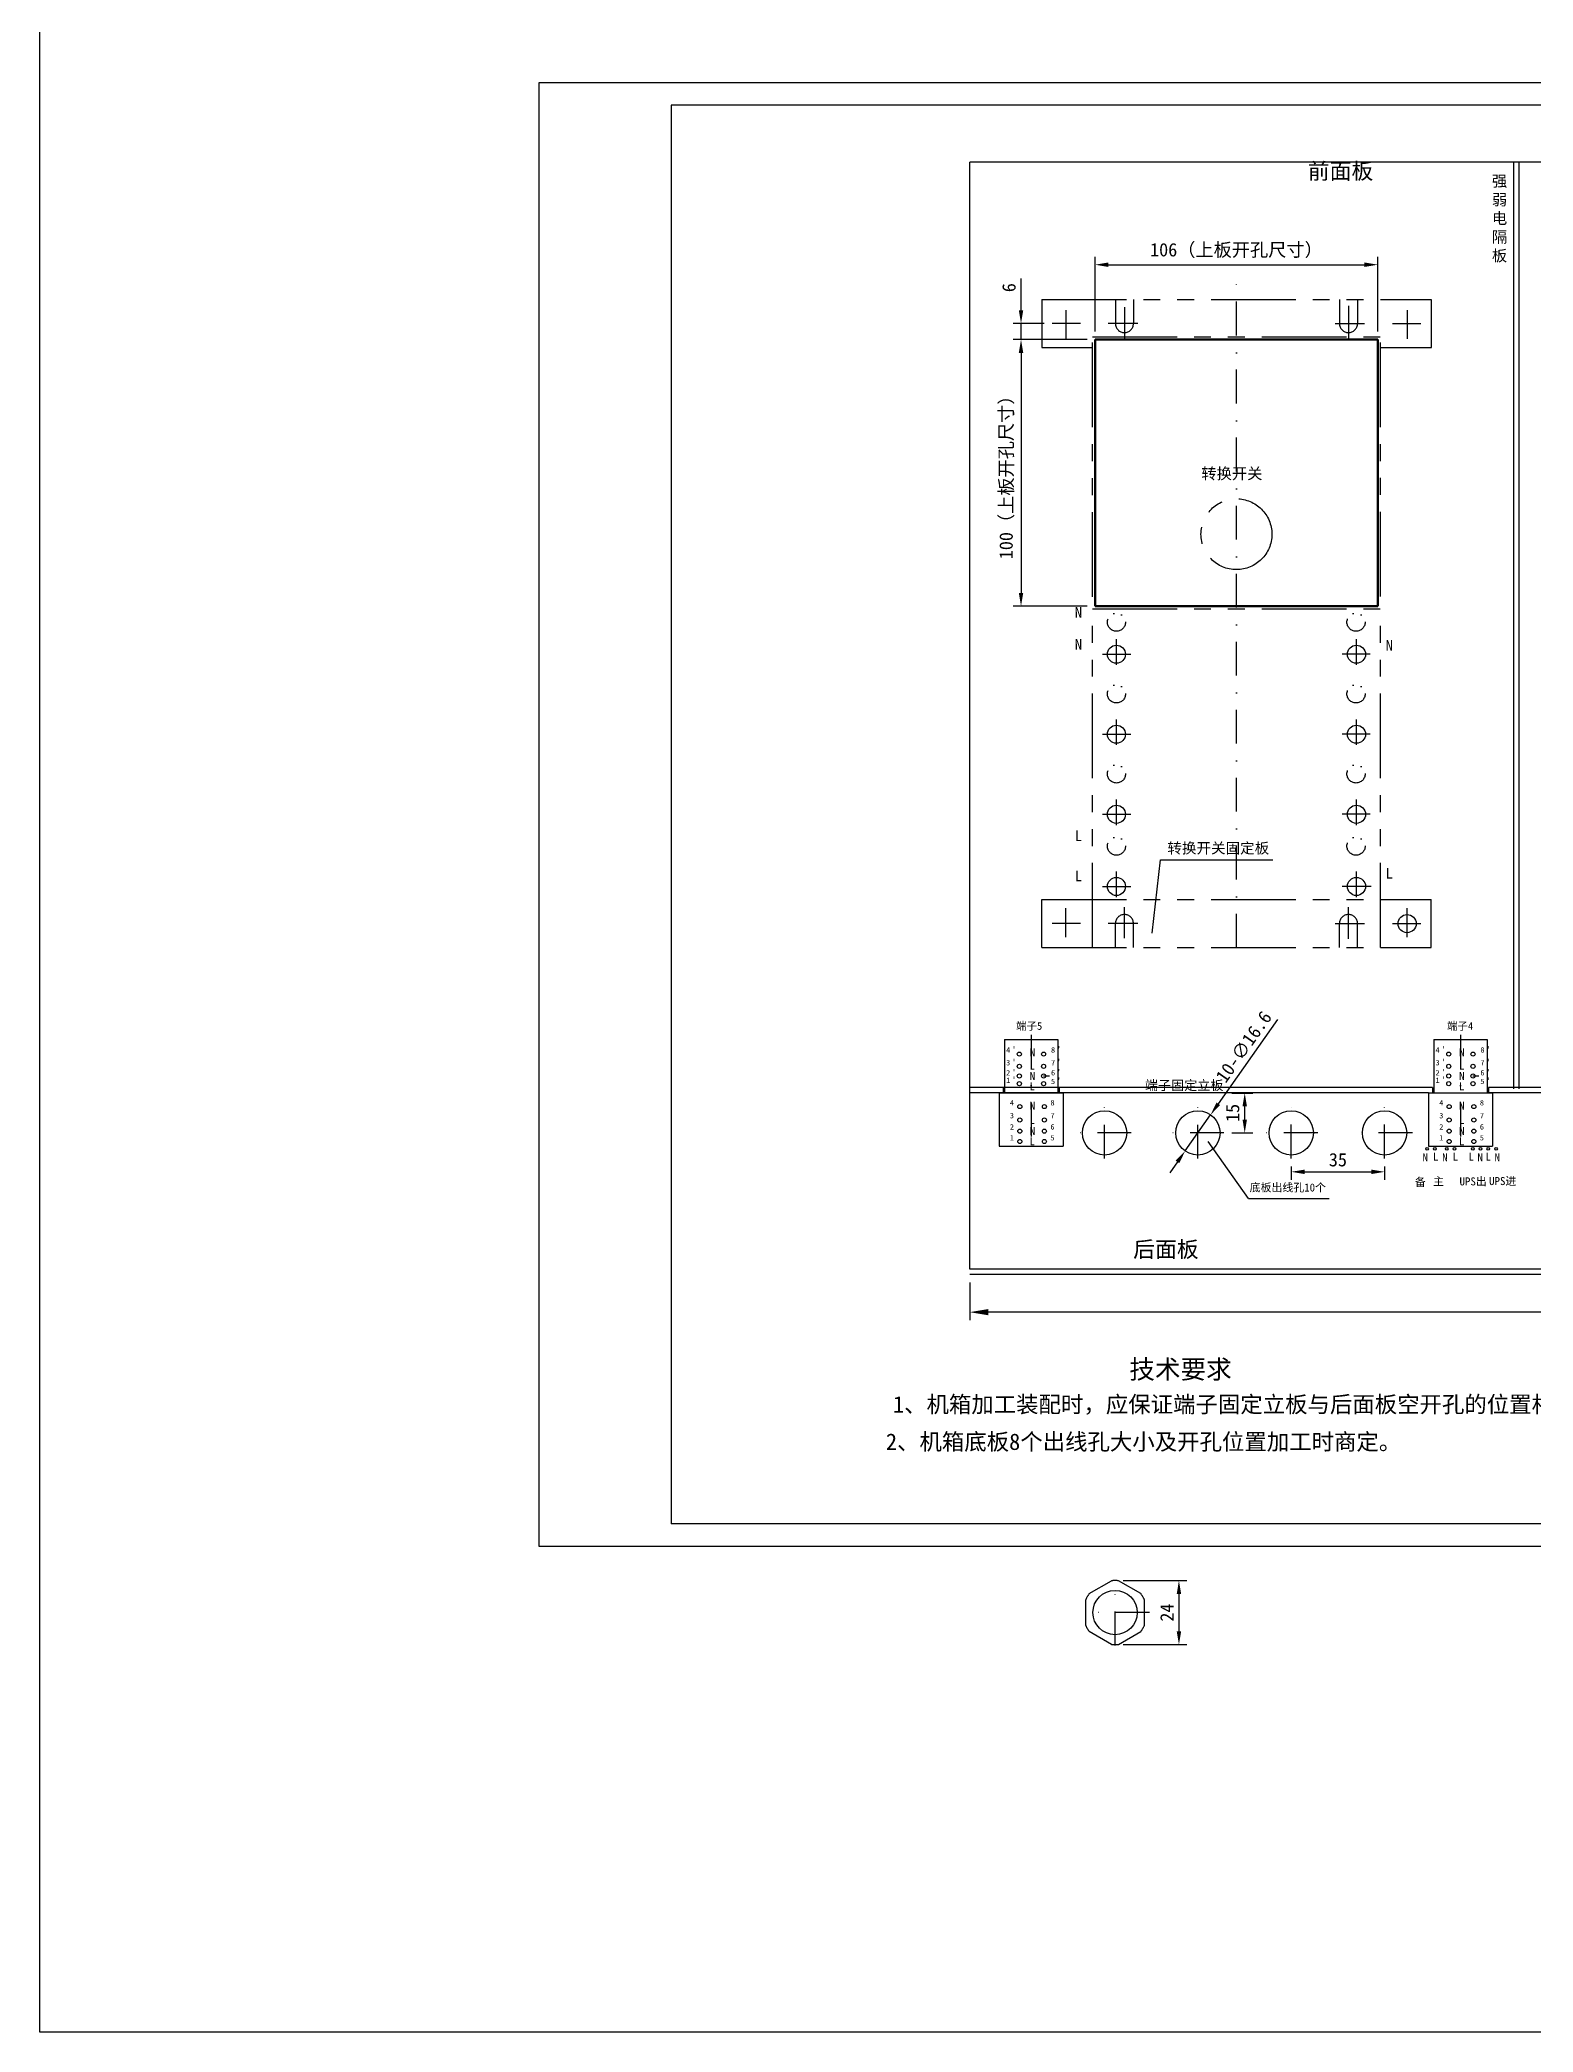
# Model space of a CAD drawing. Header units: millimetres. Extents: x 4100 to 7818, y 1137 to 2652.
# Drawn here: x 4100 to 4660, y 1137 to 1884 of the extents above; entities that cross this region are included whole.
import ezdxf

# ---------------------------------------------------------------- set-up
doc = ezdxf.new("R2010")
doc.units = ezdxf.units.MM
for name, pattern in [('ACAD_ISO12W100', [21, 12, -3, 0, -3, 0, -3]), ('DASHDOTX2', [50.8, 25.4, -12.7, 0, -12.7]), ('PHANTOM2', [31.75, 15.875, -3.175, 3.175, -3.175, 3.175, -3.175])]:
    doc.linetypes.add(name, pattern=pattern)
doc.layers.get('0').update_dxf_attribs({"lineweight": 50})
doc.layers.get('Defpoints').update_dxf_attribs({"lineweight": 25})
doc.layers.add('1轮廓实线层', color=7, linetype='Continuous')
doc.layers.add('点划线', color=1, linetype='DASHDOTX2', lineweight=30)
doc.layers.add('细实线', color=1, linetype='Continuous', lineweight=30)
doc.styles.get("Standard").update_dxf_attribs({"font": 'SimSun.ttf', "height": 5})
doc.dimstyles.new('ISO-25', dxfattribs={"dimtxt": 8, "dimasz": 20, "dimexe": 5, "dimexo": 0.625, "dimgap": 20, "dimtad": 1, "dimdsep": 46, "dimtxsty": 'Standard', "dimcen": 2.5, "dimclrd": 4, "dimclre": 4, "dimclrt": 4, "dimadec": 0, "dimazin": 0, "dimtfac": 1, "dimtmove": 0, "dimatfit": 3, "dimfxl": 0, "dimarcsym": 0})

# ---------------------------------------------------------------- blocks, each defined once
blk = doc.blocks.new('*D66')
at = {"layer": '1轮廓实线层', "color": 1, "lineweight": 25}
for p, q in [((4448.91, 1418.43), (4448.91, 1404.26)), ((4888.91, 1418.43), (4888.91, 1404.26)), ((4881.91, 1407.26), (4455.91, 1407.26))]:
    blk.add_line(p, q, dxfattribs=at)
at = {"layer": '1轮廓实线层', "color": 1, "lineweight": -3}
for points in [[(4455.91, 1408.43), (4455.91, 1406.09), (4448.91, 1407.26)], [(4881.91, 1408.43), (4881.91, 1406.09), (4888.91, 1407.26)]]:
    blk.add_solid(points, dxfattribs=at)
at = {"layer": 'Defpoints', "color": 0, "lineweight": -3}
for p in [(4448.91, 1421.43), (4888.91, 1421.43), (4448.91, 1407.26)]:
    blk.add_point(p, dxfattribs=at)
at = {"layer": '1轮廓实线层', "color": 1, "lineweight": -3, "insert": (4668.91, 1410.76), "char_height": 5, "attachment_point": 5}
blk.add_mtext('440', dxfattribs=at)
blk = doc.blocks.new('_None')
blk = doc.blocks.new('*D140')
at = {"layer": '1轮廓实线层', "color": 1, "lineweight": 25}
for p, q in [((4492.91, 1771.93), (4465.15, 1771.93)), ((4468.15, 1766.93), (4468.15, 1676.93)), ((4492.91, 1671.93), (4465.15, 1671.93))]:
    blk.add_line(p, q, dxfattribs=at)
at = {"layer": '1轮廓实线层', "color": 1, "lineweight": -3}
for points in [[(4467.32, 1766.93), (4468.98, 1766.93), (4468.15, 1771.93)], [(4467.32, 1676.93), (4468.98, 1676.93), (4468.15, 1671.93)]]:
    blk.add_solid(points, dxfattribs=at)
at = {"layer": 'Defpoints', "color": 0, "lineweight": -3}
for p in [(4495.91, 1771.93), (4468.15, 1671.93), (4495.91, 1671.93)]:
    blk.add_point(p, dxfattribs=at)
at = {"layer": '1轮廓实线层', "color": 1, "lineweight": -3, "insert": (4462.87, 1721.93), "char_height": 5, "attachment_point": 5, "rotation": 90}
blk.add_mtext('100（上板开孔尺寸）', dxfattribs=at)
blk = doc.blocks.new('*D141')
at = {"layer": '1轮廓实线层', "color": 1, "lineweight": 25}
for p, q in [((4495.91, 1774.93), (4495.91, 1802.98)), ((4601.91, 1774.93), (4601.91, 1802.98)), ((4500.91, 1799.98), (4596.91, 1799.98))]:
    blk.add_line(p, q, dxfattribs=at)
at = {"layer": '1轮廓实线层', "color": 1, "lineweight": -3}
for points in [[(4500.91, 1800.81), (4500.91, 1799.14), (4495.91, 1799.98)], [(4596.91, 1800.81), (4596.91, 1799.14), (4601.91, 1799.98)]]:
    blk.add_solid(points, dxfattribs=at)
at = {"layer": 'Defpoints', "color": 0, "lineweight": -3}
for p in [(4601.91, 1799.98), (4495.91, 1771.93), (4601.91, 1771.93)]:
    blk.add_point(p, dxfattribs=at)
at = {"layer": '1轮廓实线层', "color": 1, "lineweight": -3, "insert": (4548.91, 1805.26), "char_height": 5, "attachment_point": 5}
blk.add_mtext('106（上板开孔尺寸）', dxfattribs=at)
blk = doc.blocks.new('*D142')
at = {"layer": '1轮廓实线层', "color": 1, "lineweight": 25}
for p, q in [((4468.15, 1782.93), (4468.15, 1794.8)), ((4476.83, 1777.93), (4465.15, 1777.93)), ((4468.15, 1771.93), (4468.15, 1777.93)), ((4492.91, 1771.93), (4465.15, 1771.93)), ((4468.15, 1766.93), (4468.15, 1761.93))]:
    blk.add_line(p, q, dxfattribs=at)
at = {"layer": '1轮廓实线层', "color": 1, "lineweight": -3}
for points in [[(4467.32, 1782.93), (4468.98, 1782.93), (4468.15, 1777.93)], [(4467.32, 1766.93), (4468.98, 1766.93), (4468.15, 1771.93)]]:
    blk.add_solid(points, dxfattribs=at)
at = {"layer": 'Defpoints', "color": 0, "lineweight": -3}
for p in [(4468.15, 1777.93), (4479.83, 1777.93), (4495.91, 1771.93)]:
    blk.add_point(p, dxfattribs=at)
at = {"layer": '1轮廓实线层', "color": 1, "lineweight": -3, "insert": (4463.65, 1791.37), "char_height": 5, "attachment_point": 5, "rotation": 90}
blk.add_mtext('6', dxfattribs=at)
blk = doc.blocks.new('*D193')
at = {"layer": '1轮廓实线层', "color": 1, "lineweight": 25}
for p, q in [((4506.39, 1306.62), (4530.35, 1306.62)), ((4527.35, 1301.62), (4527.35, 1287.62)), ((4506.39, 1282.62), (4530.35, 1282.62))]:
    blk.add_line(p, q, dxfattribs=at)
at = {"layer": '1轮廓实线层', "color": 1, "lineweight": -3}
for points in [[(4526.52, 1301.62), (4528.19, 1301.62), (4527.35, 1306.62)], [(4526.52, 1287.62), (4528.19, 1287.62), (4527.35, 1282.62)]]:
    blk.add_solid(points, dxfattribs=at)
at = {"layer": 'Defpoints', "color": 0, "lineweight": -3}
for p in [(4503.39, 1306.62), (4503.39, 1282.62), (4527.35, 1282.62)]:
    blk.add_point(p, dxfattribs=at)
at = {"layer": '1轮廓实线层', "color": 1, "lineweight": -3, "insert": (4522.85, 1294.62), "char_height": 5, "attachment_point": 5, "rotation": 90}
blk.add_mtext('24', dxfattribs=at)
blk = doc.blocks.new('*D194')
at = {"layer": '1轮廓实线层', "color": 1, "lineweight": 25}
for p, q in [((4547.23, 1489.43), (4555.02, 1489.43)), ((4552.02, 1479.48), (4552.02, 1484.43)), ((4547.23, 1474.48), (4555.02, 1474.48))]:
    blk.add_line(p, q, dxfattribs=at)
at = {"layer": '1轮廓实线层', "color": 1, "lineweight": -3}
for points in [[(4551.19, 1484.43), (4552.86, 1484.43), (4552.02, 1489.43)], [(4551.19, 1479.48), (4552.86, 1479.48), (4552.02, 1474.48)]]:
    blk.add_solid(points, dxfattribs=at)
at = {"layer": 'Defpoints', "color": 0, "lineweight": -3}
for p in [(4544.23, 1489.43), (4552.02, 1489.43), (4544.23, 1474.48)]:
    blk.add_point(p, dxfattribs=at)
at = {"layer": '1轮廓实线层', "color": 1, "lineweight": -3, "insert": (4547.52, 1481.96), "char_height": 5, "attachment_point": 5, "rotation": 90}
blk.add_mtext('15', dxfattribs=at)
blk = doc.blocks.new('*D195')
at = {"layer": '1轮廓实线层', "color": 1, "lineweight": 25}
for p, q in [((4564.32, 1516.96), (4542.11, 1485.36)), ((4529.69, 1467.69), (4539.23, 1481.27)), ((4526.81, 1463.6), (4523.94, 1459.51))]:
    blk.add_line(p, q, dxfattribs=at)
at = {"layer": '1轮廓实线层', "color": 1, "lineweight": -3}
for points in [[(4541.43, 1485.84), (4542.79, 1484.88), (4539.23, 1481.27)], [(4526.13, 1464.08), (4527.49, 1463.12), (4529.69, 1467.69)]]:
    blk.add_solid(points, dxfattribs=at)
at = {"layer": 'Defpoints', "color": 0, "lineweight": -3}
for p in [(4539.23, 1481.27), (4529.69, 1467.69)]:
    blk.add_point(p, dxfattribs=at)
at = {"layer": '1轮廓实线层', "color": 1, "lineweight": -3, "insert": (4551.64, 1506.75), "char_height": 5, "attachment_point": 5, "rotation": 54.90051}
blk.add_mtext('10-∅16.6', dxfattribs=at)
blk = doc.blocks.new('*D197')
at = {"layer": '1轮廓实线层', "color": 1, "lineweight": 25}
for p, q in [((4569.46, 1461.89), (4569.46, 1456.88)), ((4574.46, 1459.88), (4599.46, 1459.88)), ((4604.46, 1461.92), (4604.46, 1456.88))]:
    blk.add_line(p, q, dxfattribs=at)
at = {"layer": '1轮廓实线层', "color": 1, "lineweight": -3}
for points in [[(4574.46, 1460.71), (4574.46, 1459.04), (4569.46, 1459.88)], [(4599.46, 1460.71), (4599.46, 1459.04), (4604.46, 1459.88)]]:
    blk.add_solid(points, dxfattribs=at)
at = {"layer": 'Defpoints', "color": 0, "lineweight": -3}
for p in [(4569.46, 1464.89), (4604.46, 1464.92), (4604.46, 1459.88)]:
    blk.add_point(p, dxfattribs=at)
at = {"layer": '1轮廓实线层', "color": 1, "lineweight": -3, "insert": (4586.96, 1464.38), "char_height": 5, "attachment_point": 5}
blk.add_mtext('35', dxfattribs=at)

msp = doc.modelspace()

# ---------------------------------------------------------------- linework, layer by layer
at = {"lineweight": -3, "ltscale": 2}
for p, q in [((5028.036, 1859.818), (4336.929, 1859.818)), ((4336.929, 1859.818), (4336.929, 1327.875)), ((4888.912, 1838.435), (4448.912, 1838.435)), ((4448.912, 1423.435), (4448.912, 1838.435)), ((4699.526, 1838.435), (4448.912, 1838.435)), ((4652.912, 1490.935), (4652.912, 1838.435)), ((4654.912, 1490.935), (4654.912, 1838.435)), ((4699.526, 1423.435), (4448.912, 1423.435)), ((4699.526, 1421.435), (4448.912, 1421.435)), ((5028.036, 1327.875), (4336.929, 1327.875))]:
    msp.add_line(p, q, dxfattribs=at)
at = {"color": 6, "linetype": 'PHANTOM2', "lineweight": -3, "ltscale": 2}
for p, q in [((4475.912, 1786.935), (4621.912, 1786.935)), ((4475.912, 1786.935), (4475.912, 1768.935)), ((4503.512, 1786.935), (4503.512, 1777.935)), ((4510.312, 1786.935), (4510.312, 1777.935)), ((4587.512, 1786.935), (4587.512, 1777.935)), ((4594.312, 1786.935), (4594.312, 1777.935)), ((4621.912, 1786.935), (4621.912, 1768.935)), ((4494.912, 1772.935), (4602.912, 1772.935)), ((4494.912, 1675.51), (4494.912, 1772.935)), ((4602.912, 1675.568), (4602.912, 1772.935)), ((4475.912, 1768.935), (4494.912, 1768.935)), ((4602.912, 1768.935), (4622.073, 1768.935)), ((4494.912, 1670.935), (4602.912, 1670.935)), ((4494.912, 1543.935), (4494.912, 1667.034)), ((4602.912, 1543.935), (4602.912, 1667.239)), ((4475.912, 1561.935), (4621.912, 1561.935)), ((4475.912, 1543.935), (4475.912, 1561.935)), ((4621.912, 1543.935), (4621.912, 1561.935)), ((4503.512, 1543.935), (4503.512, 1552.935)), ((4510.312, 1543.935), (4510.312, 1552.935)), ((4587.512, 1543.935), (4587.512, 1552.935)), ((4594.312, 1543.935), (4594.312, 1552.935)), ((4475.912, 1543.935), (4621.912, 1543.935)), ((4493.742, 1301.753), (4502.048, 1306.549)), ((4513.048, 1301.753), (4504.742, 1306.549)), ((4492.395, 1289.829), (4492.395, 1299.421)), ((4514.395, 1289.829), (4514.395, 1299.421)), ((4502.048, 1282.701), (4493.742, 1287.497)), ((4504.742, 1282.701), (4513.048, 1287.497))]:
    msp.add_line(p, q, dxfattribs=at)
at = {"color": 6, "linetype": 'ACAD_ISO12W100', "lineweight": -3, "ltscale": 2}
for p, q in [((4461.912, 1509.435), (4481.912, 1509.435)), ((4461.912, 1509.435), (4461.912, 1489.435)), ((4481.912, 1509.435), (4481.912, 1489.435)), ((4622.912, 1509.435), (4642.912, 1509.435)), ((4622.912, 1509.435), (4622.912, 1489.435)), ((4642.912, 1509.435), (4642.912, 1489.435)), ((4459.912, 1489.435), (4459.912, 1469.435)), ((4459.912, 1489.435), (4483.912, 1489.435)), ((4483.912, 1489.435), (4483.912, 1469.435)), ((4620.912, 1489.435), (4620.912, 1469.435)), ((4620.912, 1489.435), (4644.912, 1489.435)), ((4644.912, 1489.435), (4644.912, 1469.435)), ((4459.912, 1469.435), (4483.912, 1469.435)), ((4620.912, 1469.435), (4644.912, 1469.435))]:
    msp.add_line(p, q, dxfattribs=at)
at = {"color": 6, "linetype": 'PHANTOM2', "lineweight": -3, "ltscale": 2}
msp.add_circle((4548.912, 1698.935), 13.286, dxfattribs=at)
for centre, radius, start, end in [((4506.912, 1777.935), 3.4, 180, 0), ((4590.912, 1777.935), 3.4, 180, 0), ((4506.912, 1552.935), 3.4, 0, 180), ((4590.912, 1552.935), 3.4, 0, 180), ((4503.395, 1294.625), 12, 143.556464, 156.443536), ((4503.395, 1294.625), 12, 83.556464, 96.443536), ((4503.395, 1294.625), 12, 23.556464, 36.443536), ((4503.395, 1294.625), 12, 203.556464, 216.443536), ((4503.395, 1294.625), 12, 323.556464, 336.443536), ((4503.395, 1294.625), 12, 263.556464, 276.443536)]:
    msp.add_arc(centre, radius, start, end, dxfattribs=at)
at = {"layer": '1轮廓实线层', "lineweight": 50}
for p, q in [((4495.912, 1671.935), (4495.912, 1771.935)), ((4495.912, 1771.935), (4601.912, 1771.935)), ((4601.912, 1671.935), (4601.912, 1771.935)), ((4495.912, 1671.935), (4601.912, 1671.935))]:
    msp.add_line(p, q, dxfattribs=at)
at = {"layer": '1轮廓实线层', "lineweight": -3}
for p, q in [((4622.412, 1491.435), (4448.912, 1491.435)), ((4620.912, 1489.435), (4448.912, 1489.435)), ((4620.912, 1489.435), (4448.912, 1489.435)), ((4461.412, 1491.435), (4461.412, 1489.435)), ((4482.412, 1491.435), (4482.412, 1489.435)), ((4622.412, 1491.435), (4622.412, 1489.435)), ((4753.064, 1491.435), (4643.412, 1491.435)), ((4643.412, 1491.435), (4643.412, 1489.435)), ((4753.064, 1489.435), (4643.412, 1489.435)), ((4553.473, 1449.896), (4538.274, 1471.27)), ((4553.473, 1449.896), (4583.726, 1449.896))]:
    msp.add_line(p, q, dxfattribs=at)
msp.add_lwpolyline([(4100.271, 2567.005), (5215.113, 2567.005), (5215.113, 1137.318), (4100.271, 1137.318)], close=True, dxfattribs=at)
for centre, radius in [((4467.52, 1504.011), 0.764), ((4476.604, 1504.011), 0.764), ((4628.52, 1504.011), 0.764), ((4637.604, 1504.011), 0.764), ((4467.52, 1499.419), 0.764), ((4467.52, 1495.792), 0.764), ((4476.604, 1499.419), 0.764), ((4476.604, 1495.792), 0.764), ((4628.52, 1499.419), 0.764), ((4628.52, 1495.792), 0.764), ((4637.604, 1499.419), 0.764), ((4637.604, 1495.792), 0.764), ((4467.52, 1492.934), 0.764), ((4476.604, 1492.934), 0.764), ((4628.52, 1492.934), 0.764), ((4637.604, 1492.934), 0.764), ((4467.686, 1484.326), 0.764), ((4467.686, 1479.314), 0.764), ((4476.918, 1484.326), 0.764), ((4476.918, 1479.314), 0.764), ((4499.46, 1474.48), 8.3), ((4534.46, 1474.48), 8.3), ((4569.46, 1474.48), 8.3), ((4604.46, 1474.48), 8.3), ((4628.686, 1484.326), 0.764), ((4628.686, 1479.314), 0.764), ((4637.918, 1484.326), 0.764), ((4637.918, 1479.314), 0.764), ((4467.686, 1475.11), 0.764), ((4467.686, 1471.235), 0.764), ((4476.918, 1475.11), 0.764), ((4476.918, 1471.235), 0.764), ((4628.686, 1475.11), 0.764), ((4628.686, 1471.235), 0.764), ((4637.918, 1475.11), 0.764), ((4637.918, 1471.235), 0.764), ((4620.374, 1468.465), 0.502), ((4623.263, 1468.465), 0.502), ((4627.752, 1468.465), 0.502), ((4630.641, 1468.465), 0.502), ((4637.551, 1468.465), 0.502), ((4640.441, 1468.465), 0.502), ((4643.353, 1468.465), 0.502), ((4646.242, 1468.465), 0.502), ((4503.395, 1294.625), 8.3)]:
    msp.add_circle(centre, radius, dxfattribs=at)
at = {"layer": '点划线', "lineweight": -3, "ltscale": 0.5}
for p, q in [((4548.912, 1543.935), (4548.912, 1797.11)), ((4490.43, 1777.935), (4479.825, 1777.935)), ((4484.912, 1782.985), (4484.912, 1772.19)), ((4511.956, 1777.935), (4500.875, 1777.935)), ((4506.912, 1784.117), (4506.912, 1771.806)), ((4585.868, 1777.935), (4596.95, 1777.935)), ((4590.912, 1784.548), (4590.912, 1771.806)), ((4607.394, 1777.935), (4617.999, 1777.935)), ((4612.912, 1782.985), (4612.912, 1772.19)), ((4503.912, 1649.908), (4503.912, 1659.523)), ((4593.912, 1649.908), (4593.912, 1659.523)), ((4498.75, 1653.935), (4509.266, 1653.935)), ((4599.074, 1653.935), (4588.558, 1653.935)), ((4503.912, 1619.908), (4503.912, 1629.523)), ((4593.912, 1619.908), (4593.912, 1629.523)), ((4498.75, 1623.935), (4509.266, 1623.935)), ((4599.074, 1623.935), (4588.558, 1623.935)), ((4503.912, 1589.908), (4503.912, 1599.523)), ((4593.912, 1589.908), (4593.912, 1599.523)), ((4498.75, 1593.935), (4509.266, 1593.935)), ((4599.074, 1593.935), (4588.558, 1593.935)), ((4503.912, 1562.841), (4503.912, 1572.456)), ((4593.912, 1562.841), (4593.912, 1572.456)), ((4498.75, 1566.868), (4509.266, 1566.868)), ((4599.474, 1566.868), (4588.558, 1566.868)), ((4484.912, 1547.885), (4484.912, 1558.68)), ((4506.912, 1547.5), (4506.912, 1559.064)), ((4590.912, 1547.285), (4590.912, 1559.064)), ((4612.912, 1547.885), (4612.912, 1558.68)), ((4490.43, 1552.935), (4479.825, 1552.935)), ((4511.956, 1552.935), (4500.875, 1552.935)), ((4585.868, 1552.935), (4596.95, 1552.935)), ((4607.394, 1552.935), (4617.999, 1552.935)), ((4471.912, 1511.285), (4471.912, 1468.112)), ((4632.912, 1511.285), (4632.912, 1468.112)), ((4499.46, 1464.832), (4499.46, 1484.511)), ((4534.46, 1464.812), (4534.46, 1484.304)), ((4569.46, 1464.891), (4569.46, 1484.462)), ((4604.46, 1464.924), (4604.46, 1484.878)), ((4509.485, 1474.48), (4489.857, 1474.48)), ((4544.227, 1474.48), (4524.802, 1474.48)), ((4579.39, 1474.48), (4559.729, 1474.48)), ((4614.904, 1474.48), (4594.608, 1474.48)), ((4503.395, 1282.332), (4503.395, 1306.973)), ((4516.266, 1294.625), (4491.581, 1294.625))]:
    msp.add_line(p, q, dxfattribs=at)
at = {"layer": '点划线', "color": 5, "linetype": 'ByBlock', "lineweight": -3, "ltscale": 0.5}
for p, q in [((4478.821, 1495.792), (4476.604, 1495.792)), ((4639.821, 1495.792), (4637.604, 1495.792))]:
    msp.add_line(p, q, dxfattribs=at)
at = {"layer": '细实线', "color": 0, "lineweight": -3}
for p, q in [((4517.279, 1549.364), (4520.482, 1576.878)), ((4520.482, 1576.878), (4562.555, 1576.878))]:
    msp.add_line(p, q, dxfattribs=at)
at = {"layer": '细实线', "color": 1, "lineweight": -3, "ltscale": 2}
msp.add_lwpolyline([(4287.35, 1319.475), (5036.436, 1319.475), (5036.436, 1868.218), (4287.35, 1868.218)], close=True, dxfattribs=at)
at = {"layer": '细实线', "color": 4, "linetype": 'ACAD_ISO12W100', "lineweight": -3}
for centre in [(4503.912, 1665.946), (4593.744, 1665.946), (4503.912, 1639.052), (4593.744, 1639.052), (4503.912, 1609.052), (4593.744, 1609.052), (4503.912, 1581.984), (4593.744, 1581.984)]:
    msp.add_circle(centre, 3.4, dxfattribs=at)
at = {"layer": '细实线', "color": 0, "lineweight": -3}
for centre in [(4503.912, 1653.935), (4593.912, 1653.935), (4503.912, 1623.935), (4593.912, 1623.935), (4503.912, 1593.935), (4593.912, 1593.935), (4503.912, 1566.868), (4593.912, 1566.868), (4612.912, 1552.935)]:
    msp.add_circle(centre, 3.4, dxfattribs=at)

# ---------------------------------------------------------------- texts
at = {"layer": '点划线', "color": 5, "linetype": 'ByBlock', "lineweight": 40, "ltscale": 0.5, "width": 142.84231, "attachment_point": 5}
for insert, char_height in [((4489.674, 1669.642), 4), ((4489.674, 1657.631), 4), ((4606.22, 1657.302), 4), ((4472.435, 1504.652), 3), ((4633.435, 1504.652), 3), ((4472.435, 1495.779), 3), ((4633.435, 1495.779), 3), ((4472.435, 1484.666), 3), ((4633.435, 1484.666), 3), ((4472.435, 1475.191), 3), ((4633.435, 1475.191), 3), ((4619.695, 1465.318), 3), ((4627.073, 1465.318), 3), ((4640.311, 1465.318), 3), ((4646.708, 1465.318), 3)]:
    msp.add_mtext('N', dxfattribs=dict(at, insert=insert, char_height=char_height))
at = {"layer": '细实线', "color": 0, "lineweight": -3, "attachment_point": 5}
for s, insert, char_height, width in [('{\\H0.5357x;前面板}', (4587.945, 1834.744), 11.2, 192), ('{\\H0.375x;强\\P弱\\P电\\P隔\\P板}', (4647.565, 1817.129), 11.2, 192), ('{\\H0.375x;转换开关}', (4547.206, 1721.439), 11.2, 192), ('{\\H0.8333x;转换开关固定板}', (4542.11, 1581.023), 4.8, 192), ('{\\H0.4286x;端子5}', (4471.188, 1514.389), 6.72, 142.84231), ('{\\H0.4286x;端子4}', (4632.765, 1514.389), 6.72, 142.84231), ('{\\H0.5357x;端子固定立板}', (4529.317, 1492.118), 6.72, 142.84231), ('备', (4617.842, 1455.885), 3, 142.84231), ('主', (4624.68, 1456.194), 3, 142.84231), ('{\\H0.4464x;UPS出}', (4637.656, 1456.126), 6.72, 142.84231), ('{\\H0.4464x;UPS进}', (4648.754, 1456.267), 6.72, 142.84231), ('底板出线孔10个', (4568.174, 1453.819), 3, 142.84231), ('{\\H0.5357x;后面板}', (4522.474, 1430.502), 11.2, 192)]:
    msp.add_mtext(s, dxfattribs=dict(at, insert=insert, char_height=char_height, width=width))
at = {"layer": '细实线', "lineweight": 40, "width": 142.84231, "attachment_point": 5}
for insert, char_height in [((4489.674, 1585.916), 4), ((4489.674, 1570.799), 4), ((4606.22, 1571.827), 4), ((4472.355, 1499.675), 3), ((4633.355, 1499.675), 3), ((4472.355, 1491.957), 3), ((4633.355, 1491.957), 3), ((4472.355, 1479.323), 3), ((4633.355, 1479.323), 3), ((4472.355, 1471.305), 3), ((4633.355, 1471.305), 3), ((4623.646, 1465.557), 3), ((4631.024, 1465.557), 3), ((4636.945, 1465.557), 3), ((4643.342, 1465.557), 3)]:
    msp.add_mtext('L', dxfattribs=dict(at, insert=insert, char_height=char_height))
at = {"layer": '细实线', "lineweight": -3, "attachment_point": 5}
for s, insert, char_height, width in [('{\\C5;4＇}', (4464.726, 1505.552), 2, 142.84231), ('3＇', (4464.726, 1500.784), 2, 142.84231), ('{\\C5;8＇}', (4481.566, 1505.552), 2, 142.84231), ('7＇', (4481.566, 1500.784), 2, 142.84231), ('{\\C5;4＇}', (4625.726, 1505.552), 2, 142.84231), ('3＇', (4625.726, 1500.784), 2, 142.84231), ('{\\C5;8＇}', (4642.566, 1505.552), 2, 142.84231), ('7＇', (4642.566, 1500.784), 2, 142.84231), ('{\\C5;2＇}', (4464.726, 1497.005), 2, 142.84231), ('1＇', (4464.726, 1494.2), 2, 142.84231), ('5＇', (4481.566, 1493.78), 2, 142.84231), ('{\\C5;6＇}', (4481.566, 1497.005), 2, 142.84231), ('{\\C5;2＇}', (4625.726, 1497.005), 2, 142.84231), ('1＇', (4625.726, 1494.2), 2, 142.84231), ('5＇', (4642.566, 1493.78), 2, 142.84231), ('{\\C5;6＇}', (4642.566, 1497.005), 2, 142.84231), ('{\\C5;4}', (4464.726, 1485.762), 2, 142.84231), ('{\\C5;8}', (4479.955, 1485.762), 2, 142.84231), ('{\\C5;4}', (4625.726, 1485.762), 2, 142.84231), ('{\\C5;8}', (4640.955, 1485.762), 2, 142.84231), ('3', (4464.726, 1480.926), 2, 142.84231), ('7', (4479.955, 1480.926), 2, 142.84231), ('3', (4625.726, 1480.926), 2, 142.84231), ('7', (4640.955, 1480.926), 2, 142.84231), ('{\\C5;2}', (4464.726, 1476.713), 2, 142.84231), ('1', (4464.726, 1472.637), 2, 142.84231), ('5', (4479.955, 1472.637), 2, 142.84231), ('{\\C5;6}', (4479.955, 1476.713), 2, 142.84231), ('{\\C5;2}', (4625.726, 1476.713), 2, 142.84231), ('1', (4625.726, 1472.637), 2, 142.84231), ('5', (4640.955, 1472.637), 2, 142.84231), ('{\\C5;6}', (4640.955, 1476.713), 2, 142.84231), ('技术要求', (4527.944, 1385.45), 7.04, 105.6), ('\\pt18.4742,67.7075,123.083;1、机箱加工装配时，应保证端子固定立板与后面板空开孔的位置相对应；', (4556.662, 1372.028), 6.16, 395.0157), ('\\pt18.4742,67.7075,123.083;2、机箱底板8个出线孔大小及开孔位置加工时商定。', (4514.096, 1358.333), 6.16, 395.0157)]:
    msp.add_mtext(s, dxfattribs=dict(at, insert=insert, char_height=char_height, width=width))

# ---------------------------------------------------------------- dimensions: what is measured, and where the dimension line sits
at = {"layer": '1轮廓实线层', "lineweight": -3}
dim = msp.add_linear_dim(base=(4601.912, 1799.978), p1=(4495.912, 1771.935), p2=(4601.912, 1771.935), text='<>（上板开孔尺寸）', dimstyle='ISO-25', override={"dimtxt": 5, "dimasz": 5, "dimexe": 3, "dimexo": 3, "dimgap": 2, "dimdec": 1, "dimclrd": 1, "dimclre": 1, "dimclrt": 1, "dimtp": 0.1, "dimtm": 0.1, "dimtdec": 1, "dimldrblk": 'None', "dimlwd": 25, "dimlwe": 25}, dxfattribs=at)
dim.commit()
dim.dimension.update_dxf_attribs({"geometry": '*D141', "text_midpoint": (4548.912, 1805.256)})
for base, p1, p2, picture, middle in [((4468.149, 1777.935), (4495.912, 1771.935), (4479.825, 1777.935), '*D142', (4463.649, 1791.366)), ((4552.025, 1489.435), (4544.227, 1474.48), (4544.227, 1489.435), '*D194', (4547.525, 1481.957)), ((4527.353, 1282.625), (4503.395, 1306.625), (4503.395, 1282.625), '*D193', (4522.853, 1294.625))]:
    dim = msp.add_linear_dim(base=base, p1=p1, p2=p2, angle=90, dimstyle='ISO-25', override={"dimtxt": 5, "dimasz": 5, "dimexe": 3, "dimexo": 3, "dimgap": 2, "dimdec": 1, "dimclrd": 1, "dimclre": 1, "dimclrt": 1, "dimtp": 0.1, "dimtm": 0.1, "dimtdec": 1, "dimldrblk": 'None', "dimlwd": 25, "dimlwe": 25}, dxfattribs=at)
    dim.commit()
    dim.dimension.update_dxf_attribs({"geometry": picture, "text_midpoint": middle})
dim = msp.add_linear_dim(base=(4468.149, 1671.935), p1=(4495.912, 1771.935), p2=(4495.912, 1671.935), angle=90, text='<>（上板开孔尺寸）', dimstyle='ISO-25', override={"dimtxt": 5, "dimasz": 5, "dimexe": 3, "dimexo": 3, "dimgap": 2, "dimdec": 1, "dimclrd": 1, "dimclre": 1, "dimclrt": 1, "dimtp": 0.1, "dimtm": 0.1, "dimtdec": 1, "dimldrblk": 'None', "dimlwd": 25, "dimlwe": 25}, dxfattribs=at)
dim.commit()
dim.dimension.update_dxf_attribs({"geometry": '*D140', "text_midpoint": (4462.871, 1721.935)})
dim = msp.add_diameter_dim_2p(p1=(4529.687, 1467.689), p2=(4539.232, 1481.27), text='10-<>', dimstyle='ISO-25', override={"dimtxt": 5, "dimasz": 5, "dimexe": 3, "dimexo": 3, "dimgap": 2, "dimdec": 1, "dimclrd": 1, "dimclre": 1, "dimclrt": 1, "dimtp": 0.1, "dimtm": 0.1, "dimtdec": 1, "dimldrblk": 'None', "dimlwd": 25, "dimlwe": 25}, dxfattribs=at)
dim.commit()
dim.dimension.update_dxf_attribs({"geometry": '*D195', "text_midpoint": (4555.324, 1504.167), "dimtype": 163})
for base, p1, p2, override, picture, middle in [((4604.46, 1459.876), (4569.46, 1464.891), (4604.46, 1464.924), {"dimtxt": 5, "dimasz": 5, "dimexe": 3, "dimexo": 3, "dimgap": 2, "dimdec": 1, "dimclrd": 1, "dimclre": 1, "dimclrt": 1, "dimtp": 0.1, "dimtm": 0.1, "dimtdec": 1, "dimldrblk": 'None', "dimlwd": 25, "dimlwe": 25}, '*D197', (4586.96, 1464.376)), ((4448.912, 1407.259), (4888.912, 1421.435), (4448.912, 1421.435), {"dimtxt": 5, "dimasz": 7, "dimexe": 3, "dimexo": 3, "dimgap": 1, "dimdec": 1, "dimclrd": 1, "dimclre": 1, "dimclrt": 1, "dimtp": 0.1, "dimtm": 0.1, "dimtdec": 1, "dimldrblk": 'None', "dimlwd": 25, "dimlwe": 25}, '*D66', (4668.912, 1410.759))]:
    dim = msp.add_linear_dim(base=base, p1=p1, p2=p2, dimstyle='ISO-25', override=override, dxfattribs=at)
    dim.commit()
    dim.dimension.update_dxf_attribs({"geometry": picture, "text_midpoint": middle})

doc.saveas('drawing.dxf')
